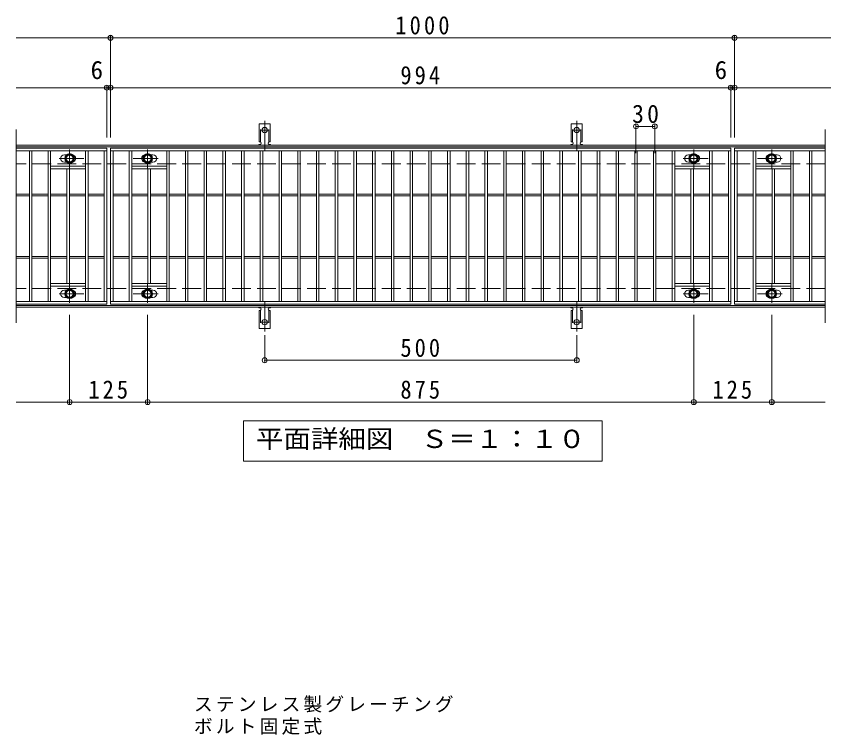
# Model space of a CAD drawing. Units: millimetres, scale not verified. Extents: x -1414 to 1801, y -1374 to 1199.
# Drawn here: x -640 to 665, y 47 to 1199 of the extents above; entities that cross this region are included whole.
import ezdxf
from ezdxf.enums import TextEntityAlignment as Align

# ---------------------------------------------------------------- set-up
doc = ezdxf.new("R2010")
doc.units = ezdxf.units.MM
doc.header["$LTSCALE"] = 10
doc.header["$PDMODE"] = 32
doc.header["$PDSIZE"] = 8
for name, pattern in [('CHAIN1', [8, 5, -1, 1, -1]), ('CHAIN2', [12, 9, -1, 1, -1]), ('DASHED2', [3, 2, -1]), ('DASHED3', [4, 3, -1])]:
    doc.linetypes.add(name, pattern=pattern)
for name, color, linetype, lineweight in [('C-1', 2, 'Continuous', 9), ('C-2', 3, 'Continuous', 9), ('C-4', 7, 'Continuous', 9), ('C-5', 7, 'Continuous', 9), ('C-8', 4, 'Continuous', 9), ('C-A', 3, 'Continuous', 9), ('D-5', 2, 'Continuous', 9)]:
    doc.layers.add(name, color=color, linetype=linetype, lineweight=lineweight)
doc.styles.add('ＭＳ ゴシック', font='')
doc.styles.get('ＭＳ ゴシック').set_extended_font_data('MS Gothic')

msp = doc.modelspace()

# ---------------------------------------------------------------- linework, layer by layer
at = {"layer": 'C-1'}
for p, q in [((656.32, 992.27), (-639.68, 992.27)), ((656.32, 989.27), (-639.68, 989.27)), ((656.32, 735.27), (-639.68, 735.27)), ((656.32, 732.27), (-639.68, 732.27))]:
    msp.add_line(p, q, dxfattribs=at)
at = {"layer": 'C-1', "linetype": 'DASHED3'}
for p, q in [((656.32, 962.27), (-639.68, 962.27)), ((656.32, 762.27), (-639.68, 762.27))]:
    msp.add_line(p, q, dxfattribs=at)
at = {"layer": 'C-2'}
for p, q in [((-639.68, 1017.27), (-639.68, 707.27)), ((656.32, 1017.27), (656.32, 707.27)), ((-494.68, 987.27), (-639.68, 987.27)), ((-494.68, 983.27), (-639.68, 983.27)), ((-618.68, 741.27), (-618.68, 983.27)), ((-614.68, 741.27), (-614.68, 983.27)), ((-588.68, 741.27), (-588.68, 983.27)), ((-584.68, 741.27), (-584.68, 983.27)), ((-528.68, 741.27), (-528.68, 983.27)), ((-524.68, 741.27), (-524.68, 983.27)), ((-498.68, 741.27), (-498.68, 983.27)), ((-494.68, 987.27), (-494.68, 737.27)), ((-488.68, 983.27), (505.32, 983.27)), ((-484.68, 741.27), (-484.68, 983.27)), ((-458.68, 741.27), (-458.68, 983.27)), ((-454.68, 741.27), (-454.68, 983.27)), ((-398.68, 741.27), (-398.68, 983.27)), ((-394.68, 741.27), (-394.68, 983.27)), ((-368.68, 741.27), (-368.68, 983.27)), ((-364.68, 741.27), (-364.68, 983.27)), ((-338.68, 741.27), (-338.68, 983.27)), ((-334.68, 741.27), (-334.68, 983.27)), ((-308.68, 741.27), (-308.68, 983.27)), ((-304.68, 741.27), (-304.68, 983.27)), ((-278.68, 741.27), (-278.68, 983.27)), ((-274.68, 741.27), (-274.68, 983.27)), ((-248.68, 741.27), (-248.68, 983.27)), ((-244.68, 741.27), (-244.68, 983.27)), ((-218.68, 741.27), (-218.68, 983.27)), ((-214.68, 741.27), (-214.68, 983.27)), ((-188.68, 741.27), (-188.68, 983.27)), ((-184.68, 741.27), (-184.68, 983.27)), ((-158.68, 741.27), (-158.68, 983.27)), ((-154.68, 741.27), (-154.68, 983.27)), ((-128.68, 741.27), (-128.68, 983.27)), ((-124.68, 741.27), (-124.68, 983.27)), ((-98.68, 741.27), (-98.68, 983.27)), ((-94.68, 741.27), (-94.68, 983.27)), ((-68.68, 741.27), (-68.68, 983.27)), ((-64.68, 741.27), (-64.68, 983.27)), ((-38.68, 741.27), (-38.68, 983.27)), ((-34.68, 741.27), (-34.68, 983.27)), ((-8.68, 741.27), (-8.68, 983.27)), ((-4.68, 741.27), (-4.68, 983.27)), ((21.32, 741.27), (21.32, 983.27)), ((25.32, 741.27), (25.32, 983.27)), ((51.32, 741.27), (51.32, 983.27)), ((55.32, 741.27), (55.32, 983.27)), ((81.33, 741.27), (81.33, 983.27)), ((85.32, 741.27), (85.32, 983.27)), ((111.32, 741.27), (111.32, 983.27)), ((115.32, 741.27), (115.32, 983.27)), ((141.32, 741.27), (141.32, 983.27)), ((145.32, 741.27), (145.32, 983.27)), ((171.32, 741.27), (171.32, 983.27)), ((175.32, 741.27), (175.32, 983.27)), ((201.32, 741.27), (201.32, 983.27)), ((205.32, 741.27), (205.32, 983.27)), ((231.32, 741.27), (231.32, 983.27)), ((235.32, 741.27), (235.32, 983.27)), ((261.32, 741.27), (261.32, 983.27)), ((265.32, 741.27), (265.32, 983.27)), ((291.32, 741.27), (291.32, 983.27)), ((295.32, 741.27), (295.32, 983.27)), ((321.32, 741.27), (321.32, 983.27)), ((325.32, 741.27), (325.32, 983.27)), ((351.32, 741.27), (351.32, 983.27)), ((355.33, 741.27), (355.33, 983.27)), ((381.32, 741.27), (381.32, 983.27)), ((385.32, 741.27), (385.32, 983.27)), ((411.32, 741.27), (411.32, 983.27)), ((415.32, 741.27), (415.32, 983.27)), ((471.32, 741.27), (471.32, 983.27)), ((475.33, 741.27), (475.33, 983.27)), ((501.32, 741.27), (501.32, 983.27)), ((505.32, 987.27), (505.32, 737.27)), ((511.32, 987.27), (511.32, 737.27)), ((656.32, 987.27), (511.32, 987.27)), ((511.33, 983.27), (656.32, 983.27)), ((515.33, 741.27), (515.33, 983.27)), ((541.33, 741.27), (541.33, 983.27)), ((545.33, 741.27), (545.33, 983.27)), ((601.33, 741.27), (601.33, 983.27)), ((605.33, 741.27), (605.33, 983.27)), ((631.33, 741.27), (631.33, 983.27)), ((635.33, 741.27), (635.33, 983.27)), ((-562.68, 976.77), (-559.08, 976.77)), ((-420.68, 976.77), (-424.27, 976.77)), ((437.33, 976.77), (440.92, 976.77)), ((579.33, 976.77), (575.73, 976.77)), ((-528.68, 958.27), (-584.68, 958.27)), ((-528.68, 954.27), (-584.68, 954.27)), ((-562.68, 964.77), (-559.08, 964.77)), ((-558.68, 770.27), (-558.68, 954.27)), ((-554.68, 770.27), (-554.68, 954.27)), ((-454.68, 958.27), (-398.68, 958.27)), ((-454.68, 954.27), (-398.68, 954.27)), ((-428.68, 770.27), (-428.68, 954.27)), ((-424.68, 770.27), (-424.68, 954.27)), ((-420.68, 964.77), (-424.27, 964.77)), ((471.33, 958.27), (415.33, 958.27)), ((471.33, 954.27), (415.33, 954.27)), ((437.33, 964.77), (440.92, 964.77)), ((441.32, 770.27), (441.32, 954.27)), ((445.32, 770.27), (445.32, 954.27)), ((545.32, 958.27), (601.32, 958.27)), ((545.32, 954.27), (601.32, 954.27)), ((571.33, 770.27), (571.33, 954.27)), ((575.33, 770.27), (575.33, 954.27)), ((579.33, 964.77), (575.73, 964.77)), ((-618.68, 913.77), (-639.68, 913.77)), ((-588.68, 913.77), (-614.68, 913.77)), ((-558.68, 913.77), (-584.68, 913.77)), ((-528.68, 913.77), (-554.68, 913.77)), ((-498.68, 913.77), (-524.68, 913.77)), ((-484.68, 913.77), (-458.68, 913.77)), ((-454.68, 913.77), (-428.68, 913.77)), ((-424.68, 913.77), (-398.68, 913.77)), ((-394.68, 913.77), (-368.68, 913.77)), ((-364.68, 913.77), (-338.68, 913.77)), ((-334.68, 913.77), (-308.68, 913.77)), ((-304.68, 913.77), (-278.68, 913.77)), ((-274.68, 913.77), (-248.68, 913.77)), ((-244.68, 913.77), (-218.68, 913.77)), ((-214.68, 913.77), (-188.68, 913.77)), ((-184.68, 913.77), (-158.68, 913.77)), ((-154.68, 913.77), (-128.68, 913.77)), ((-124.68, 913.77), (-98.68, 913.77)), ((-94.68, 913.77), (-68.68, 913.77)), ((-64.68, 913.77), (-38.68, 913.77)), ((-34.68, 913.77), (-8.68, 913.77)), ((-4.68, 913.77), (21.32, 913.77)), ((25.32, 913.77), (51.32, 913.77)), ((55.32, 913.77), (81.33, 913.77)), ((85.32, 913.77), (111.32, 913.77)), ((115.32, 913.77), (141.32, 913.77)), ((145.32, 913.77), (171.32, 913.77)), ((175.32, 913.77), (201.32, 913.77)), ((205.32, 913.77), (231.32, 913.77)), ((235.32, 913.77), (261.32, 913.77)), ((265.32, 913.77), (291.32, 913.77)), ((295.32, 913.77), (321.32, 913.77)), ((325.32, 913.77), (351.32, 913.77)), ((355.33, 913.77), (381.32, 913.77)), ((385.32, 913.77), (411.32, 913.77)), ((415.32, 913.77), (441.32, 913.77)), ((445.32, 913.77), (471.32, 913.77)), ((475.33, 913.77), (501.32, 913.77)), ((515.33, 913.77), (541.33, 913.77)), ((545.33, 913.77), (571.33, 913.77)), ((575.33, 913.77), (601.33, 913.77)), ((605.33, 913.77), (631.33, 913.77)), ((635.33, 913.77), (656.32, 913.77)), ((-618.68, 910.77), (-639.68, 910.77)), ((-588.68, 910.77), (-614.68, 910.77)), ((-558.68, 910.77), (-584.68, 910.77)), ((-528.68, 910.77), (-554.68, 910.77)), ((-498.68, 910.77), (-524.68, 910.77)), ((-484.68, 910.77), (-458.68, 910.77)), ((-454.68, 910.77), (-428.68, 910.77)), ((-424.68, 910.77), (-398.68, 910.77)), ((-394.68, 910.77), (-368.68, 910.77)), ((-364.68, 910.77), (-338.68, 910.77)), ((-334.68, 910.77), (-308.68, 910.77)), ((-304.68, 910.77), (-278.68, 910.77)), ((-274.68, 910.77), (-248.68, 910.77)), ((-244.68, 910.77), (-218.68, 910.77)), ((-214.68, 910.77), (-188.68, 910.77)), ((-184.68, 910.77), (-158.68, 910.77)), ((-154.68, 910.77), (-128.68, 910.77)), ((-124.68, 910.77), (-98.68, 910.77)), ((-94.68, 910.77), (-68.68, 910.77)), ((-64.68, 910.77), (-38.68, 910.77)), ((-34.68, 910.77), (-8.68, 910.77)), ((-4.68, 910.77), (21.32, 910.77)), ((25.32, 910.77), (51.32, 910.77)), ((55.32, 910.77), (81.33, 910.77)), ((85.32, 910.77), (111.32, 910.77)), ((115.32, 910.77), (141.32, 910.77)), ((145.32, 910.77), (171.32, 910.77)), ((175.32, 910.77), (201.32, 910.77)), ((205.32, 910.77), (231.32, 910.77)), ((235.32, 910.77), (261.32, 910.77)), ((265.32, 910.77), (291.32, 910.77)), ((295.32, 910.77), (321.32, 910.77)), ((325.32, 910.77), (351.32, 910.77)), ((355.33, 910.77), (381.32, 910.77)), ((385.32, 910.77), (411.32, 910.77)), ((415.32, 910.77), (441.32, 910.77)), ((445.32, 910.77), (471.32, 910.77)), ((475.33, 910.77), (501.32, 910.77)), ((515.33, 910.77), (541.33, 910.77)), ((545.33, 910.77), (571.33, 910.77)), ((575.33, 910.77), (601.33, 910.77)), ((605.33, 910.77), (631.33, 910.77)), ((635.33, 910.77), (656.32, 910.77)), ((-618.68, 813.77), (-639.68, 813.77)), ((-618.68, 810.77), (-639.68, 810.77)), ((-588.68, 813.77), (-614.68, 813.77)), ((-588.68, 810.77), (-614.68, 810.77)), ((-558.68, 813.77), (-584.68, 813.77)), ((-558.68, 810.77), (-584.68, 810.77)), ((-528.68, 813.77), (-554.68, 813.77)), ((-528.68, 810.77), (-554.68, 810.77)), ((-498.68, 813.77), (-524.68, 813.77)), ((-498.68, 810.77), (-524.68, 810.77)), ((-484.68, 813.77), (-458.68, 813.77)), ((-484.68, 810.77), (-458.68, 810.77)), ((-454.68, 813.77), (-428.68, 813.77)), ((-454.68, 810.77), (-428.68, 810.77)), ((-424.68, 813.77), (-398.68, 813.77)), ((-424.68, 810.77), (-398.68, 810.77)), ((-394.68, 813.77), (-368.68, 813.77)), ((-394.68, 810.77), (-368.68, 810.77)), ((-364.68, 813.77), (-338.68, 813.77)), ((-364.68, 810.77), (-338.68, 810.77)), ((-334.68, 813.77), (-308.68, 813.77)), ((-334.68, 810.77), (-308.68, 810.77)), ((-304.68, 813.77), (-278.68, 813.77)), ((-304.68, 810.77), (-278.68, 810.77)), ((-274.68, 813.77), (-248.68, 813.77)), ((-274.68, 810.77), (-248.68, 810.77)), ((-244.68, 813.77), (-218.68, 813.77)), ((-244.68, 810.77), (-218.68, 810.77)), ((-214.68, 813.77), (-188.68, 813.77)), ((-214.68, 810.77), (-188.68, 810.77)), ((-184.68, 813.77), (-158.68, 813.77)), ((-184.68, 810.77), (-158.68, 810.77)), ((-154.68, 813.77), (-128.68, 813.77)), ((-154.68, 810.77), (-128.68, 810.77)), ((-124.68, 813.77), (-98.68, 813.77)), ((-124.68, 810.77), (-98.68, 810.77)), ((-94.68, 813.77), (-68.68, 813.77)), ((-94.68, 810.77), (-68.68, 810.77)), ((-64.68, 813.77), (-38.68, 813.77)), ((-64.68, 810.77), (-38.68, 810.77)), ((-34.68, 813.77), (-8.68, 813.77)), ((-34.68, 810.77), (-8.68, 810.77)), ((-4.68, 813.77), (21.32, 813.77)), ((-4.68, 810.77), (21.32, 810.77)), ((25.32, 813.77), (51.32, 813.77)), ((25.32, 810.77), (51.32, 810.77)), ((55.32, 813.77), (81.33, 813.77)), ((55.32, 810.77), (81.33, 810.77)), ((85.32, 813.77), (111.32, 813.77)), ((85.32, 810.77), (111.32, 810.77)), ((115.32, 813.77), (141.32, 813.77)), ((115.32, 810.77), (141.32, 810.77)), ((145.32, 813.77), (171.32, 813.77)), ((145.32, 810.77), (171.32, 810.77)), ((175.32, 813.77), (201.32, 813.77)), ((175.32, 810.77), (201.32, 810.77)), ((205.32, 813.77), (231.32, 813.77)), ((205.32, 810.77), (231.32, 810.77)), ((235.32, 813.77), (261.32, 813.77)), ((235.32, 810.77), (261.32, 810.77)), ((265.32, 813.77), (291.32, 813.77)), ((265.32, 810.77), (291.32, 810.77)), ((295.32, 813.77), (321.32, 813.77)), ((295.32, 810.77), (321.32, 810.77)), ((325.32, 813.77), (351.32, 813.77)), ((325.32, 810.77), (351.32, 810.77)), ((355.33, 813.77), (381.32, 813.77)), ((355.33, 810.77), (381.32, 810.77)), ((385.32, 813.77), (411.32, 813.77)), ((385.32, 810.77), (411.32, 810.77)), ((415.32, 813.77), (441.32, 813.77)), ((415.32, 810.77), (441.32, 810.77)), ((445.32, 813.77), (471.32, 813.77)), ((445.32, 810.77), (471.32, 810.77)), ((475.33, 813.77), (501.32, 813.77)), ((475.33, 810.77), (501.32, 810.77)), ((515.33, 813.77), (541.33, 813.77)), ((515.33, 810.77), (541.33, 810.77)), ((545.33, 813.77), (571.33, 813.77)), ((545.33, 810.77), (571.33, 810.77)), ((575.33, 813.77), (601.33, 813.77)), ((575.33, 810.77), (601.33, 810.77)), ((605.33, 813.77), (631.33, 813.77)), ((605.33, 810.77), (631.33, 810.77)), ((635.33, 813.77), (656.32, 813.77)), ((635.33, 810.77), (656.32, 810.77)), ((-528.68, 770.27), (-584.68, 770.27)), ((-454.68, 770.27), (-398.68, 770.27)), ((471.33, 770.27), (415.33, 770.27)), ((545.32, 770.27), (601.32, 770.27)), ((-528.68, 766.27), (-584.68, 766.27)), ((-562.68, 759.77), (-559.08, 759.77)), ((-454.68, 766.27), (-398.68, 766.27)), ((-420.68, 759.77), (-424.27, 759.77)), ((471.33, 766.27), (415.33, 766.27)), ((437.33, 759.77), (440.92, 759.77)), ((545.32, 766.27), (601.32, 766.27)), ((579.33, 759.77), (575.73, 759.77)), ((-562.68, 747.77), (-559.08, 747.77)), ((-420.68, 747.77), (-424.27, 747.77)), ((437.33, 747.77), (440.92, 747.77)), ((579.33, 747.77), (575.73, 747.77)), ((-639.68, 741.27), (-494.68, 741.27)), ((-494.68, 737.27), (-639.68, 737.27)), ((505.32, 741.27), (-488.68, 741.27)), ((505.32, 737.27), (-488.68, 737.27)), ((656.32, 737.27), (511.32, 737.27)), ((656.32, 741.27), (511.33, 741.27))]:
    msp.add_line(p, q, dxfattribs=at)
msp.add_lwpolyline([(-488.68, 737.27), (-488.68, 987.27), (505.32, 987.27)], dxfattribs=at)
for centre, start, end in [((-562.68, 970.77), 90, 270), ((-550.68, 970.77), 286.33534, 73.66466), ((-432.68, 970.77), 106.33534, 253.66466), ((-420.68, 970.77), 270, 90), ((437.33, 970.77), 90, 270), ((449.33, 970.77), 286.33534, 73.66466), ((567.32, 970.77), 106.33534, 253.66466), ((579.33, 970.77), 270, 90), ((-562.68, 753.77), 90, 270), ((-550.68, 753.77), 286.33534, 73.66466), ((-432.68, 753.77), 106.33534, 253.66466), ((-420.68, 753.77), 270, 90), ((437.33, 753.77), 90, 270), ((449.33, 753.77), 286.33534, 73.66466), ((567.32, 753.77), 106.33534, 253.66466), ((579.33, 753.77), 270, 90)]:
    msp.add_arc(centre, 6, start, end, dxfattribs=at)
at = {"layer": 'C-4'}
for p, q in [((-639.68, 1164.27), (665.32, 1164.27)), ((-488.68, 1004.27), (-488.68, 1167.27)), ((511.32, 1004.27), (511.32, 1167.27)), ((-639.68, 1084.27), (665.32, 1084.27)), ((-494.68, 1004.27), (-494.68, 1087.27)), ((505.32, 1004.27), (505.32, 1087.27)), ((353.32, 979.27), (353.32, 1025.27)), ((353.32, 1022.27), (383.32, 1022.27)), ((383.32, 979.27), (383.32, 1025.27)), ((-554.18, 720.27), (-554.18, 577.27)), ((-429.18, 720.27), (-429.18, 577.27)), ((445.83, 720.27), (445.83, 577.27)), ((570.82, 720.27), (570.82, 577.27)), ((-241.68, 687.55), (-241.68, 644.27)), ((258.32, 687.55), (258.32, 644.27)), ((-241.68, 647.27), (258.32, 647.27)), ((-639.68, 580.27), (656.32, 580.27))]:
    msp.add_line(p, q, dxfattribs=at)
for p in [(-488.68, 1164.27), (511.32, 1164.27), (-494.68, 1084.27), (-488.68, 1084.27), (505.32, 1084.27), (511.32, 1084.27), (353.32, 1022.27), (383.32, 1022.27), (-241.68, 647.27), (258.32, 647.27), (-554.18, 580.27), (-429.18, 580.27), (445.83, 580.27), (570.82, 580.27)]:
    msp.add_point(p, dxfattribs=at)
at = {"layer": 'C-5'}
msp.add_lwpolyline([(-275.68, 485.27), (-275.68, 550.27), (299.32, 550.27), (299.32, 485.27)], close=True, dxfattribs=at)
at = {"layer": 'C-8', "linetype": 'CHAIN1'}
for p, q in [((-554.18, 954.8), (-554.18, 985.15)), ((-429.18, 954.8), (-429.18, 985.15)), ((445.83, 954.8), (445.83, 985.15)), ((570.82, 954.8), (570.82, 985.15)), ((-531.21, 970.77), (-570.9, 970.77)), ((-452.14, 970.77), (-412.45, 970.77)), ((468.79, 970.77), (429.1, 970.77)), ((547.86, 970.77), (587.55, 970.77)), ((-554.18, 769.74), (-554.18, 739.39)), ((-429.18, 769.74), (-429.18, 739.39)), ((445.83, 769.74), (445.83, 739.39)), ((570.82, 769.74), (570.82, 739.39)), ((-531.21, 753.77), (-570.9, 753.77)), ((-452.14, 753.77), (-412.45, 753.77)), ((468.79, 753.77), (429.1, 753.77)), ((547.86, 753.77), (587.55, 753.77))]:
    msp.add_line(p, q, dxfattribs=at)
at = {"layer": 'C-8'}
for points in [[(-560.68, 967.02), (-560.68, 974.52), (-554.18, 978.27), (-547.68, 974.52), (-547.68, 967.02), (-554.18, 963.26)], [(-422.68, 967.02), (-422.68, 974.52), (-429.18, 978.27), (-435.68, 974.52), (-435.68, 967.02), (-429.18, 963.26)], [(439.33, 967.02), (439.33, 974.52), (445.83, 978.27), (452.33, 974.52), (452.33, 967.02), (445.83, 963.26)], [(577.32, 967.02), (577.32, 974.52), (570.82, 978.27), (564.32, 974.52), (564.32, 967.02), (570.82, 963.26)], [(-560.68, 757.52), (-560.68, 750.02), (-554.18, 746.26), (-547.68, 750.02), (-547.68, 757.52), (-554.18, 761.28)], [(-422.68, 757.52), (-422.68, 750.02), (-429.18, 746.26), (-435.68, 750.02), (-435.68, 757.52), (-429.18, 761.28)], [(439.33, 757.52), (439.33, 750.02), (445.83, 746.26), (452.33, 750.02), (452.33, 757.52), (445.83, 761.28)], [(577.32, 757.52), (577.32, 750.02), (570.82, 746.26), (564.32, 750.02), (564.32, 757.52), (570.82, 761.28)]]:
    msp.add_lwpolyline(points, close=True, dxfattribs=at)
for centre, radius in [((-554.18, 970.77), 7.75), ((-554.18, 970.77), 6.5), ((-554.18, 970.77), 5.5), ((-429.18, 970.77), 7.75), ((-429.18, 970.77), 6.5), ((-429.18, 970.77), 5.5), ((445.83, 970.77), 7.75), ((445.83, 970.77), 6.5), ((445.83, 970.77), 5.5), ((570.82, 970.77), 7.75), ((570.82, 970.77), 6.5), ((570.82, 970.77), 5.5), ((-554.18, 753.77), 7.75), ((-554.18, 753.77), 6.5), ((-554.18, 753.77), 5.5), ((-429.18, 753.77), 7.75), ((-429.18, 753.77), 6.5), ((-429.18, 753.77), 5.5), ((445.83, 753.77), 7.75), ((445.83, 753.77), 6.5), ((445.83, 753.77), 5.5), ((570.82, 753.77), 7.75), ((570.82, 753.77), 6.5), ((570.82, 753.77), 5.5)]:
    msp.add_circle(centre, radius, dxfattribs=at)
at = {"layer": 'C-A', "color": 7, "linetype": 'CHAIN2'}
for p, q in [((-241.68, 983.8), (-241.68, 1031.2)), ((258.32, 983.8), (258.32, 1031.2)), ((-247.45, 1016.27), (-235.9, 1016.27)), ((252.55, 1016.27), (264.1, 1016.27)), ((-241.68, 740.74), (-241.68, 693.34)), ((258.32, 740.74), (258.32, 693.34)), ((-247.45, 708.27), (-235.9, 708.27)), ((252.55, 708.27), (264.1, 708.27))]:
    msp.add_line(p, q, dxfattribs=at)
at = {"layer": 'C-A'}
for p, q in [((-250.43, 997.27), (-250.43, 1026.27)), ((-232.93, 1026.27), (-250.43, 1026.27)), ((-232.93, 997.27), (-232.93, 1026.27)), ((249.57, 997.27), (249.57, 1026.27)), ((267.07, 1026.27), (249.57, 1026.27)), ((267.07, 997.27), (267.07, 1026.27)), ((-250.43, 997.27), (-249.18, 997.27)), ((-249.68, 993.27), (-249.18, 993.27)), ((-232.93, 997.27), (-234.18, 997.27)), ((-234.18, 993.27), (-233.67, 993.27)), ((249.57, 997.27), (250.82, 997.27)), ((250.32, 993.27), (250.82, 993.27)), ((267.07, 997.27), (265.82, 997.27)), ((265.82, 993.27), (266.33, 993.27)), ((-249.68, 731.27), (-249.18, 731.27)), ((-234.18, 731.27), (-233.67, 731.27)), ((250.32, 731.27), (250.82, 731.27)), ((265.82, 731.27), (266.33, 731.27)), ((-250.43, 727.27), (-249.18, 727.27)), ((-250.43, 727.27), (-250.43, 698.27)), ((-232.93, 727.27), (-234.18, 727.27)), ((-232.93, 727.27), (-232.93, 698.27)), ((249.57, 727.27), (250.82, 727.27)), ((249.57, 727.27), (249.57, 698.27)), ((267.07, 727.27), (265.82, 727.27)), ((267.07, 727.27), (267.07, 698.27)), ((-232.93, 698.27), (-250.43, 698.27)), ((267.07, 698.27), (249.57, 698.27))]:
    msp.add_line(p, q, dxfattribs=at)
at = {"layer": 'C-A', "linetype": 'DASHED2'}
for p, q in [((-248.43, 997.12), (-248.43, 1026.27)), ((-234.93, 997.12), (-234.93, 1026.27)), ((251.57, 997.12), (251.57, 1026.27)), ((265.07, 997.12), (265.07, 1026.27)), ((-248.43, 727.42), (-248.43, 698.27)), ((-234.93, 727.42), (-234.93, 698.27)), ((251.57, 727.42), (251.57, 698.27)), ((265.07, 727.42), (265.07, 698.27))]:
    msp.add_line(p, q, dxfattribs=at)
at = {"layer": 'C-A'}
for centre in [(-241.68, 1016.27), (258.32, 1016.27), (-241.68, 708.27), (258.32, 708.27)]:
    msp.add_circle(centre, 4.25, dxfattribs=at)
for centre, start, end in [((-249.68, 991.27), 90.27596, 150.00047), ((-249.18, 995.27), 270, 90), ((-234.18, 995.27), 90, 269.8667), ((-233.68, 991.27), 29.99927, 89.75836), ((250.32, 991.27), 90.27596, 150.00047), ((250.82, 995.27), 270, 90), ((265.82, 995.27), 90, 269.8667), ((266.32, 991.27), 29.99927, 89.75836), ((-249.68, 733.27), 209.99951, 269.72403), ((-249.18, 729.27), 270, 90), ((-234.18, 729.27), 90.13329, 270), ((-233.68, 733.27), 270.24162, 330.00072), ((250.32, 733.27), 209.99951, 269.72403), ((250.82, 729.27), 270, 90), ((265.82, 729.27), 90.13329, 270), ((266.32, 733.27), 270.24162, 330.00072)]:
    msp.add_arc(centre, 2, start, end, dxfattribs=at)

# ---------------------------------------------------------------- texts
at = {"layer": 'C-4', "color": 2, "style": 'ＭＳ ゴシック'}
for p in [(-520.64, 1089.27), (479.36, 1089.27)]:
    msp.add_text('6', height=29.33, dxfattribs=at).set_placement(p, align=Align.BOTTOM_LEFT)
at = {"layer": 'C-4', "color": 2, "char_height": 29.33, "attachment_point": 7, "style": 'ＭＳ ゴシック'}
for s, insert in [('\\T1.28;\\W0.9;1000', (-32.43, 1169.27)), ('\\T1.27;\\W0.9;994', (-24.18, 1089.27)), ('\\T1.27;\\W0.95;30', (347.07, 1027.27)), ('\\T1.27;\\W0.9;500', (-24.18, 652.27)), ('\\T1.27;\\W0.9;125', (-524.18, 585.27)), ('\\T1.27;\\W0.9;875', (-24.18, 585.27)), ('\\T1.27;\\W0.9;125', (475.83, 585.27))]:
    msp.add_mtext(s, dxfattribs=dict(at, insert=insert))
at = {"layer": 'C-5', "color": 2, "style": 'ＭＳ ゴシック', "width": 1.1}
msp.add_text('平面詳細図\u3000Ｓ＝１：１０', height=29.33, dxfattribs=at).set_placement((-255.68, 497.77), align=Align.BOTTOM_LEFT)
at = {"layer": 'D-5', "color": 7, "char_height": 21.99, "attachment_point": 7, "style": 'ＭＳ ゴシック'}
for s, insert in [('\\T1.17;ステンレス製グレーチング', (-354.98, 82.51)), ('\\T1.17;ボルト固定式', (-354.98, 46.93))]:
    msp.add_mtext(s, dxfattribs=dict(at, insert=insert))

doc.saveas('drawing.dxf')
